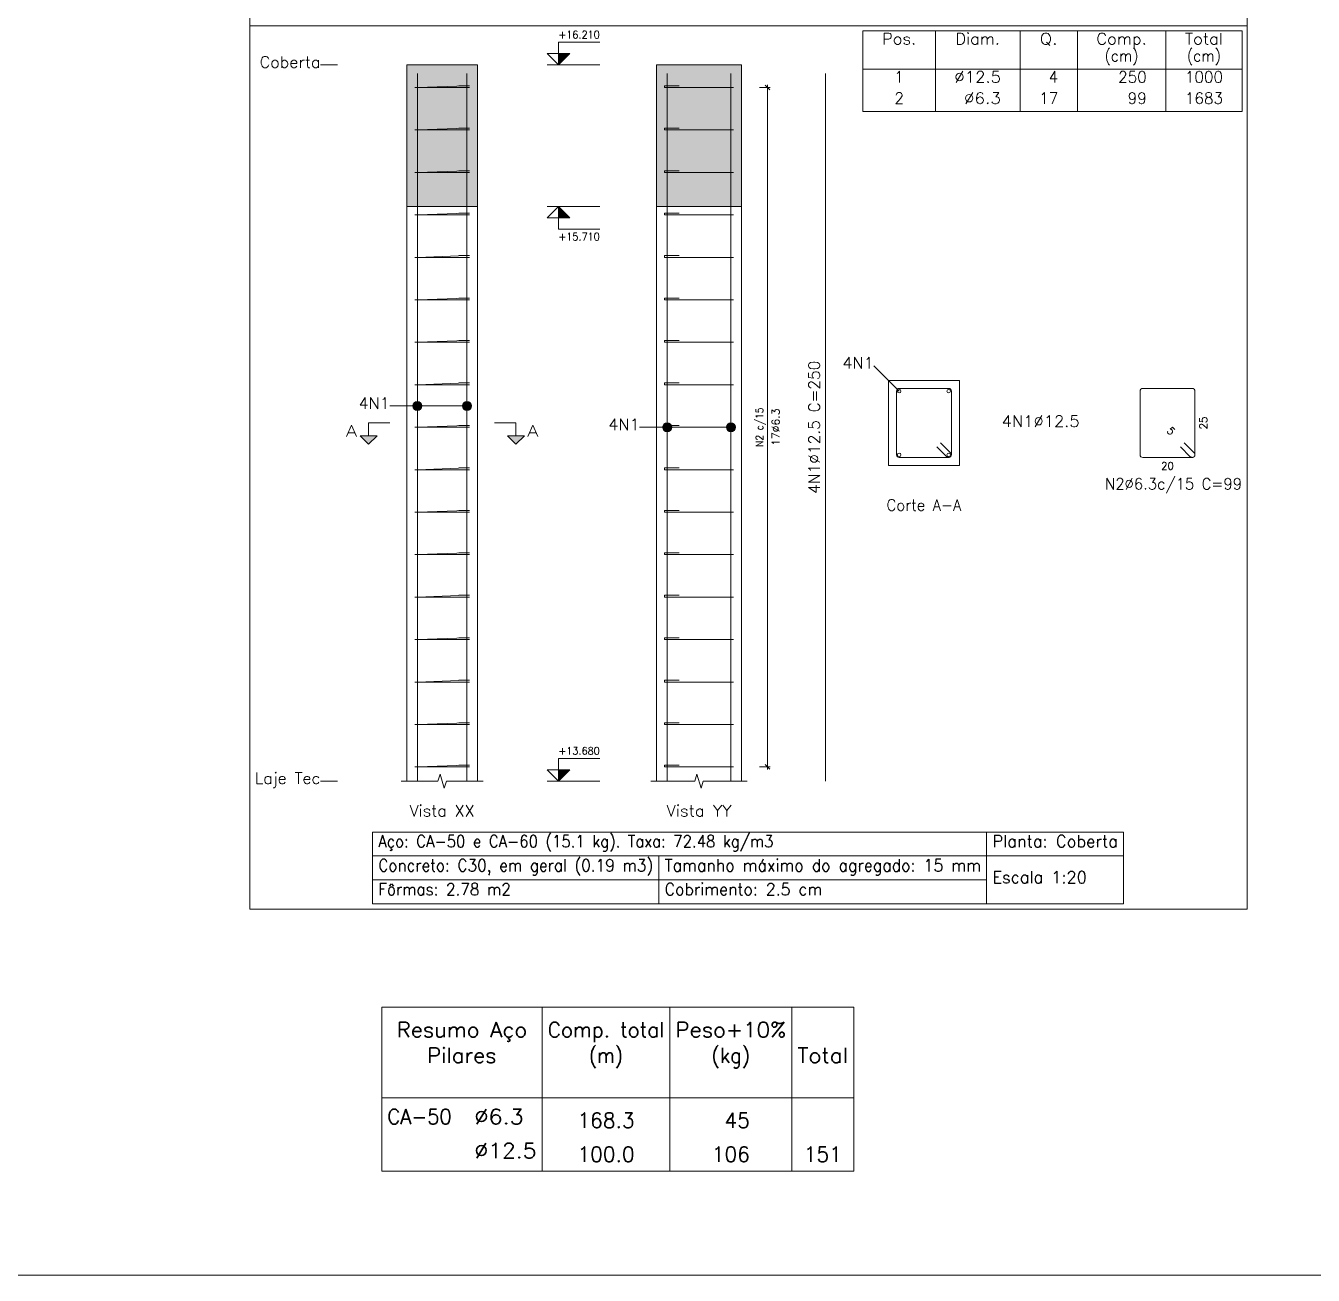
# Model space of a CAD drawing. Header units: millimetres. Extents: x 0 to 84, y 0 to 59.4.
# Drawn here: x 22.8 to 45.53, y 0 to 22.07 of the extents above; entities that cross this region are included whole.
import ezdxf
from ezdxf.enums import TextEntityAlignment as Align

# ---------------------------------------------------------------- set-up
doc = ezdxf.new("R2010")
doc.units = ezdxf.units.MM
doc.linetypes.add('CYPE_PUNTO', pattern=[0.075, 0, -0.075])
for name, color, linetype, lineweight in [('ARM_LONGITUDINAL_Ø12_5', 51, 'Continuous', 9), ('ARM_TRANSVERSAL_DIMENSOES_DOS_ESTRIBOS', 122, 'Continuous', 0), ('ARM_TRANSVERSAL_REFERENCIA', 106, 'Continuous', 9), ('ARM_TRANSVERSAL_Ø6_3', 32, 'Continuous', 9), ('CORTE_COTAS', 122, 'Continuous', 0), ('CORTE_COTAS_DAS_LAJES', 151, 'Continuous', 0), ('CORTE_COTAS_DAS_PLANTAS', 151, 'Continuous', 0), ('CORTE_LINHAS_DA_TABELA_DE_DADOS_DOS_PILARES', 1, 'Continuous', 9), ('CORTE_LINHAS_DA_TABELA_DE_DETALHE', 7, 'Continuous', 9), ('CORTE_LINHAS_DA_TABELA_DE_QUANTITATIVOS', 1, 'Continuous', 9), ('CORTE_NOMES_DAS_PLANTAS', 106, 'Continuous', 9), ('CORTE_PILAR_DE_CONCRETO', 1, 'Continuous', 9), ('CORTE_PISOS', 8, 'Continuous', 9), ('CORTE_SEGMENTOS_DE_CORTE_DE_SECOES', 12, 'Continuous', 9), ('CORTE_TEXTO_DAS_COTAS', 122, 'Continuous', 0), ('CORTE_TEXTO_DAS_ELEVACOES_DOS_PILARES', 133, 'Continuous', 9), ('CORTE_TEXTOS_DA_TABELA_DE_DADOS_DOS_PILARES', 1, 'Continuous', 9), ('CORTE_TEXTOS_DA_TABELA_DE_QUANTITATIVOS', 1, 'Continuous', 9), ('PILCP_ARM_LONG_LINHAS_DAS_ETIQUETAS_DAS_POSICOES_DE_ARMADURA_LONGITUDINAL', 106, 'Continuous', 9), ('PILCP_ARM_LONG_REFERENCIA', 106, 'Continuous', 9), ('PILCPSECC_ARM_LONG_LINHAS_DAS_ETIQUETAS_DAS_POSICOES_DE_ARMADURA_LONGITUDINAL', 106, 'Continuous', 9), ('PILCPSECC_ARM_LONG_REFERENCIA', 106, 'Continuous', 9), ('QUAD_BORDA', 1, 'Continuous', 20), ('QUAD_LIMITES', 2, 'Continuous', 0), ('SECAO_CONCRETO', 1, 'Continuous', 9), ('SECAO_LINHAS_DE_PROLONGAMENTO_DAS_COTAS', 122, 'CYPE_PUNTO', 0), ('TABELAS', 1, 'Continuous', 0), ('TEXTO_TABELAS', 1, 'Continuous', 0)]:
    doc.layers.add(name, color=color, linetype=linetype, lineweight=lineweight)
doc.styles.add('CYPETXT', font='', dxfattribs={"height": 0.2})
doc.styles.get('CYPETXT').set_extended_font_data('romans')

msp = doc.modelspace()

# ---------------------------------------------------------------- hatches: boundary and pattern name
at = {"layer": 'CORTE_COTAS_DAS_LAJES'}
msp.add_hatch(color=256, dxfattribs=at).paths.add_polyline_path([(32.201, 18.878), (32.401, 18.678), (32.201, 18.678)], flags=0)
at = {"layer": 'CORTE_COTAS_DAS_PLANTAS'}
for points in [[(32.201, 21.378), (32.401, 21.578), (32.201, 21.578)], [(32.201, 8.728), (32.401, 8.928), (32.201, 8.928)]]:
    msp.add_hatch(color=256, dxfattribs=at).paths.add_polyline_path(points, flags=0)
at = {"layer": 'CORTE_PISOS', "true_color": 0xdad7d3}
for points in [[(29.525, 18.878), (30.775, 18.878), (30.775, 21.378), (29.525, 21.378)], [(33.935, 18.878), (35.435, 18.878), (35.435, 21.378), (33.935, 21.378)]]:
    msp.add_hatch(color=254, dxfattribs=at).paths.add_polyline_path(points, flags=0)
at = {"layer": 'CORTE_SEGMENTOS_DE_CORTE_DE_SECOES'}
for points in [[(28.7, 14.828), (29, 14.828), (28.85, 14.678)], [(28.7, 14.828), (29, 14.828), (28.85, 14.678)], [(31.3, 14.828), (31.6, 14.828), (31.45, 14.678)], [(31.3, 14.828), (31.6, 14.828), (31.45, 14.678)]]:
    msp.add_hatch(color=256, dxfattribs=at).paths.add_polyline_path(points, flags=0)
at = {"layer": 'PILCP_ARM_LONG_LINHAS_DAS_ETIQUETAS_DAS_POSICOES_DE_ARMADURA_LONGITUDINAL'}
h = msp.add_hatch(color=256, dxfattribs=at)
edge = h.paths.add_edge_path(flags=0)
edge.add_arc((29.712, 15.353), 0.08, 0, 360)
h = msp.add_hatch(color=256, dxfattribs=at)
edge = h.paths.add_edge_path(flags=0)
edge.add_arc((30.587, 15.353), 0.08, 0, 360)
h = msp.add_hatch(color=256, dxfattribs=at)
edge = h.paths.add_edge_path(flags=0)
edge.add_arc((34.122, 14.978), 0.08, 0, 360)
h = msp.add_hatch(color=256, dxfattribs=at)
edge = h.paths.add_edge_path(flags=0)
edge.add_arc((35.247, 14.978), 0.08, 0, 360)

# ---------------------------------------------------------------- linework, layer by layer
at = {"layer": 'ARM_LONGITUDINAL_Ø12_5'}
for points in [[(29.712, 8.728), (29.712, 21.228)], [(29.712, 8.728), (29.712, 21.228)], [(30.587, 8.728), (30.587, 21.228)], [(30.587, 8.728), (30.587, 21.228)], [(34.122, 8.728), (34.122, 21.228)], [(34.122, 8.728), (34.122, 21.228)], [(35.247, 8.728), (35.247, 21.228)], [(35.247, 8.728), (35.247, 21.228)], [(36.917, 8.728), (36.917, 21.228)]]:
    msp.add_lwpolyline(points, dxfattribs=at)
for centre in [(38.219, 15.615), (39.093, 15.615), (38.219, 14.491), (39.093, 14.491)]:
    msp.add_circle(centre, 0.0312, dxfattribs=at)
at = {"layer": 'ARM_TRANSVERSAL_Ø6_3'}
for points in [[(30.377, 20.978), (30.554, 20.978), (30.561, 20.978), (30.569, 20.978), (30.578, 20.978), (30.587, 20.978), (30.596, 20.978), (30.605, 20.978), (30.613, 20.978), (30.62, 20.978), (30.626, 20.978), (30.63, 20.978), (30.633, 20.978), (30.634, 20.978), (30.63, 20.978), (30.62, 20.978), (30.605, 20.978), (30.587, 20.978), (29.712, 20.978), (29.694, 20.978), (29.679, 20.978), (29.669, 20.978), (29.665, 20.978), (29.669, 20.978), (29.679, 20.978), (29.694, 20.978), (29.712, 20.978), (30.587, 21.009), (30.596, 21.009), (30.605, 21.009), (30.613, 21.009), (30.62, 21.009), (30.626, 21.009), (30.63, 21.009), (30.633, 21.009), (30.634, 21.009), (30.633, 21.009), (30.63, 21.009), (30.626, 21.009), (30.62, 21.009), (30.443, 21.009)], [(34.266, 20.978), (34.089, 20.978), (34.083, 20.978), (34.079, 20.978), (34.076, 20.978), (34.075, 20.978), (34.076, 20.978), (34.079, 20.978), (34.083, 20.978), (34.089, 20.978), (34.096, 20.978), (34.104, 20.978), (34.113, 20.978), (34.122, 20.978), (35.247, 20.978), (35.265, 20.978), (35.28, 20.978), (35.29, 20.978), (35.294, 20.978), (35.29, 20.978), (35.28, 20.978), (35.265, 20.978), (35.247, 20.978), (34.122, 20.978), (34.104, 20.978), (34.089, 20.978), (34.079, 20.978), (34.075, 20.978), (34.075, 21.009), (34.076, 21.009), (34.079, 21.009), (34.083, 21.009), (34.089, 21.009), (34.096, 21.009), (34.104, 21.009), (34.113, 21.009), (34.122, 21.009), (34.132, 21.009), (34.14, 21.009), (34.149, 21.009), (34.156, 21.009), (34.332, 21.009)], [(30.377, 20.228), (30.554, 20.228), (30.561, 20.228), (30.569, 20.228), (30.578, 20.228), (30.587, 20.228), (30.596, 20.228), (30.605, 20.228), (30.613, 20.228), (30.62, 20.228), (30.626, 20.228), (30.63, 20.228), (30.633, 20.228), (30.634, 20.228), (30.63, 20.228), (30.62, 20.228), (30.605, 20.228), (30.587, 20.228), (29.712, 20.228), (29.694, 20.228), (29.679, 20.228), (29.669, 20.228), (29.665, 20.228), (29.669, 20.228), (29.679, 20.228), (29.694, 20.228), (29.712, 20.228), (30.587, 20.259), (30.596, 20.259), (30.605, 20.259), (30.613, 20.259), (30.62, 20.259), (30.626, 20.259), (30.63, 20.259), (30.633, 20.259), (30.634, 20.259), (30.633, 20.259), (30.63, 20.259), (30.626, 20.259), (30.62, 20.259), (30.443, 20.259)], [(34.266, 20.228), (34.089, 20.228), (34.083, 20.228), (34.079, 20.228), (34.076, 20.228), (34.075, 20.228), (34.076, 20.228), (34.079, 20.228), (34.083, 20.228), (34.089, 20.228), (34.096, 20.228), (34.104, 20.228), (34.113, 20.228), (34.122, 20.228), (35.247, 20.228), (35.265, 20.228), (35.28, 20.228), (35.29, 20.228), (35.294, 20.228), (35.29, 20.228), (35.28, 20.228), (35.265, 20.228), (35.247, 20.228), (34.122, 20.228), (34.104, 20.228), (34.089, 20.228), (34.079, 20.228), (34.075, 20.228), (34.075, 20.259), (34.076, 20.259), (34.079, 20.259), (34.083, 20.259), (34.089, 20.259), (34.096, 20.259), (34.104, 20.259), (34.113, 20.259), (34.122, 20.259), (34.132, 20.259), (34.14, 20.259), (34.149, 20.259), (34.156, 20.259), (34.332, 20.259)], [(30.377, 19.478), (30.554, 19.478), (30.561, 19.478), (30.569, 19.478), (30.578, 19.478), (30.587, 19.478), (30.596, 19.478), (30.605, 19.478), (30.613, 19.478), (30.62, 19.478), (30.626, 19.478), (30.63, 19.478), (30.633, 19.478), (30.634, 19.478), (30.63, 19.478), (30.62, 19.478), (30.605, 19.478), (30.587, 19.478), (29.712, 19.478), (29.694, 19.478), (29.679, 19.478), (29.669, 19.478), (29.665, 19.478), (29.669, 19.478), (29.679, 19.478), (29.694, 19.478), (29.712, 19.478), (30.587, 19.509), (30.596, 19.509), (30.605, 19.509), (30.613, 19.509), (30.62, 19.509), (30.626, 19.509), (30.63, 19.509), (30.633, 19.509), (30.634, 19.509), (30.633, 19.509), (30.63, 19.509), (30.626, 19.509), (30.62, 19.509), (30.443, 19.509)], [(34.266, 19.478), (34.089, 19.478), (34.083, 19.478), (34.079, 19.478), (34.076, 19.478), (34.075, 19.478), (34.076, 19.478), (34.079, 19.478), (34.083, 19.478), (34.089, 19.478), (34.096, 19.478), (34.104, 19.478), (34.113, 19.478), (34.122, 19.478), (35.247, 19.478), (35.265, 19.478), (35.28, 19.478), (35.29, 19.478), (35.294, 19.478), (35.29, 19.478), (35.28, 19.478), (35.265, 19.478), (35.247, 19.478), (34.122, 19.478), (34.104, 19.478), (34.089, 19.478), (34.079, 19.478), (34.075, 19.478), (34.075, 19.509), (34.076, 19.509), (34.079, 19.509), (34.083, 19.509), (34.089, 19.509), (34.096, 19.509), (34.104, 19.509), (34.113, 19.509), (34.122, 19.509), (34.132, 19.509), (34.14, 19.509), (34.149, 19.509), (34.156, 19.509), (34.332, 19.509)], [(30.377, 18.728), (30.554, 18.728), (30.561, 18.728), (30.569, 18.728), (30.578, 18.728), (30.587, 18.728), (30.596, 18.728), (30.605, 18.728), (30.613, 18.728), (30.62, 18.728), (30.626, 18.728), (30.63, 18.728), (30.633, 18.728), (30.634, 18.728), (30.63, 18.728), (30.62, 18.728), (30.605, 18.728), (30.587, 18.728), (29.712, 18.728), (29.694, 18.728), (29.679, 18.728), (29.669, 18.728), (29.665, 18.728), (29.669, 18.728), (29.679, 18.728), (29.694, 18.728), (29.712, 18.728), (30.587, 18.759), (30.596, 18.759), (30.605, 18.759), (30.613, 18.759), (30.62, 18.759), (30.626, 18.759), (30.63, 18.759), (30.633, 18.759), (30.634, 18.759), (30.633, 18.759), (30.63, 18.759), (30.626, 18.759), (30.62, 18.759), (30.443, 18.759)], [(34.266, 18.728), (34.089, 18.728), (34.083, 18.728), (34.079, 18.728), (34.076, 18.728), (34.075, 18.728), (34.076, 18.728), (34.079, 18.728), (34.083, 18.728), (34.089, 18.728), (34.096, 18.728), (34.104, 18.728), (34.113, 18.728), (34.122, 18.728), (35.247, 18.728), (35.265, 18.728), (35.28, 18.728), (35.29, 18.728), (35.294, 18.728), (35.29, 18.728), (35.28, 18.728), (35.265, 18.728), (35.247, 18.728), (34.122, 18.728), (34.104, 18.728), (34.089, 18.728), (34.079, 18.728), (34.075, 18.728), (34.075, 18.759), (34.076, 18.759), (34.079, 18.759), (34.083, 18.759), (34.089, 18.759), (34.096, 18.759), (34.104, 18.759), (34.113, 18.759), (34.122, 18.759), (34.132, 18.759), (34.14, 18.759), (34.149, 18.759), (34.156, 18.759), (34.332, 18.759)], [(30.377, 17.978), (30.554, 17.978), (30.561, 17.978), (30.569, 17.978), (30.578, 17.978), (30.587, 17.978), (30.596, 17.978), (30.605, 17.978), (30.613, 17.978), (30.62, 17.978), (30.626, 17.978), (30.63, 17.978), (30.633, 17.978), (30.634, 17.978), (30.63, 17.978), (30.62, 17.978), (30.605, 17.978), (30.587, 17.978), (29.712, 17.978), (29.694, 17.978), (29.679, 17.978), (29.669, 17.978), (29.665, 17.978), (29.669, 17.978), (29.679, 17.978), (29.694, 17.978), (29.712, 17.978), (30.587, 18.009), (30.596, 18.009), (30.605, 18.009), (30.613, 18.009), (30.62, 18.009), (30.626, 18.009), (30.63, 18.009), (30.633, 18.009), (30.634, 18.009), (30.633, 18.009), (30.63, 18.009), (30.626, 18.009), (30.62, 18.009), (30.443, 18.009)], [(34.266, 17.978), (34.089, 17.978), (34.083, 17.978), (34.079, 17.978), (34.076, 17.978), (34.075, 17.978), (34.076, 17.978), (34.079, 17.978), (34.083, 17.978), (34.089, 17.978), (34.096, 17.978), (34.104, 17.978), (34.113, 17.978), (34.122, 17.978), (35.247, 17.978), (35.265, 17.978), (35.28, 17.978), (35.29, 17.978), (35.294, 17.978), (35.29, 17.978), (35.28, 17.978), (35.265, 17.978), (35.247, 17.978), (34.122, 17.978), (34.104, 17.978), (34.089, 17.978), (34.079, 17.978), (34.075, 17.978), (34.075, 18.009), (34.076, 18.009), (34.079, 18.009), (34.083, 18.009), (34.089, 18.009), (34.096, 18.009), (34.104, 18.009), (34.113, 18.009), (34.122, 18.009), (34.132, 18.009), (34.14, 18.009), (34.149, 18.009), (34.156, 18.009), (34.332, 18.009)], [(30.377, 17.228), (30.554, 17.228), (30.561, 17.228), (30.569, 17.228), (30.578, 17.228), (30.587, 17.228), (30.596, 17.228), (30.605, 17.228), (30.613, 17.228), (30.62, 17.228), (30.626, 17.228), (30.63, 17.228), (30.633, 17.228), (30.634, 17.228), (30.63, 17.228), (30.62, 17.228), (30.605, 17.228), (30.587, 17.228), (29.712, 17.228), (29.694, 17.228), (29.679, 17.228), (29.669, 17.228), (29.665, 17.228), (29.669, 17.228), (29.679, 17.228), (29.694, 17.228), (29.712, 17.228), (30.587, 17.259), (30.596, 17.259), (30.605, 17.259), (30.613, 17.259), (30.62, 17.259), (30.626, 17.259), (30.63, 17.259), (30.633, 17.259), (30.634, 17.259), (30.633, 17.259), (30.63, 17.259), (30.626, 17.259), (30.62, 17.259), (30.443, 17.259)], [(34.266, 17.228), (34.089, 17.228), (34.083, 17.228), (34.079, 17.228), (34.076, 17.228), (34.075, 17.228), (34.076, 17.228), (34.079, 17.228), (34.083, 17.228), (34.089, 17.228), (34.096, 17.228), (34.104, 17.228), (34.113, 17.228), (34.122, 17.228), (35.247, 17.228), (35.265, 17.228), (35.28, 17.228), (35.29, 17.228), (35.294, 17.228), (35.29, 17.228), (35.28, 17.228), (35.265, 17.228), (35.247, 17.228), (34.122, 17.228), (34.104, 17.228), (34.089, 17.228), (34.079, 17.228), (34.075, 17.228), (34.075, 17.259), (34.076, 17.259), (34.079, 17.259), (34.083, 17.259), (34.089, 17.259), (34.096, 17.259), (34.104, 17.259), (34.113, 17.259), (34.122, 17.259), (34.132, 17.259), (34.14, 17.259), (34.149, 17.259), (34.156, 17.259), (34.332, 17.259)], [(30.377, 16.478), (30.554, 16.478), (30.561, 16.478), (30.569, 16.478), (30.578, 16.478), (30.587, 16.478), (30.596, 16.478), (30.605, 16.478), (30.613, 16.478), (30.62, 16.478), (30.626, 16.478), (30.63, 16.478), (30.633, 16.478), (30.634, 16.478), (30.63, 16.478), (30.62, 16.478), (30.605, 16.478), (30.587, 16.478), (29.712, 16.478), (29.694, 16.478), (29.679, 16.478), (29.669, 16.478), (29.665, 16.478), (29.669, 16.478), (29.679, 16.478), (29.694, 16.478), (29.712, 16.478), (30.587, 16.509), (30.596, 16.509), (30.605, 16.509), (30.613, 16.509), (30.62, 16.509), (30.626, 16.509), (30.63, 16.509), (30.633, 16.509), (30.634, 16.509), (30.633, 16.509), (30.63, 16.509), (30.626, 16.509), (30.62, 16.509), (30.443, 16.509)], [(34.266, 16.478), (34.089, 16.478), (34.083, 16.478), (34.079, 16.478), (34.076, 16.478), (34.075, 16.478), (34.076, 16.478), (34.079, 16.478), (34.083, 16.478), (34.089, 16.478), (34.096, 16.478), (34.104, 16.478), (34.113, 16.478), (34.122, 16.478), (35.247, 16.478), (35.265, 16.478), (35.28, 16.478), (35.29, 16.478), (35.294, 16.478), (35.29, 16.478), (35.28, 16.478), (35.265, 16.478), (35.247, 16.478), (34.122, 16.478), (34.104, 16.478), (34.089, 16.478), (34.079, 16.478), (34.075, 16.478), (34.075, 16.509), (34.076, 16.509), (34.079, 16.509), (34.083, 16.509), (34.089, 16.509), (34.096, 16.509), (34.104, 16.509), (34.113, 16.509), (34.122, 16.509), (34.132, 16.509), (34.14, 16.509), (34.149, 16.509), (34.156, 16.509), (34.332, 16.509)], [(30.377, 15.728), (30.554, 15.728), (30.561, 15.728), (30.569, 15.728), (30.578, 15.728), (30.587, 15.728), (30.596, 15.728), (30.605, 15.728), (30.613, 15.728), (30.62, 15.728), (30.626, 15.728), (30.63, 15.728), (30.633, 15.728), (30.634, 15.728), (30.63, 15.728), (30.62, 15.728), (30.605, 15.728), (30.587, 15.728), (29.712, 15.728), (29.694, 15.728), (29.679, 15.728), (29.669, 15.728), (29.665, 15.728), (29.669, 15.728), (29.679, 15.728), (29.694, 15.728), (29.712, 15.728), (30.587, 15.759), (30.596, 15.759), (30.605, 15.759), (30.613, 15.759), (30.62, 15.759), (30.626, 15.759), (30.63, 15.759), (30.633, 15.759), (30.634, 15.759), (30.633, 15.759), (30.63, 15.759), (30.626, 15.759), (30.62, 15.759), (30.443, 15.759)], [(34.266, 15.728), (34.089, 15.728), (34.083, 15.728), (34.079, 15.728), (34.076, 15.728), (34.075, 15.728), (34.076, 15.728), (34.079, 15.728), (34.083, 15.728), (34.089, 15.728), (34.096, 15.728), (34.104, 15.728), (34.113, 15.728), (34.122, 15.728), (35.247, 15.728), (35.265, 15.728), (35.28, 15.728), (35.29, 15.728), (35.294, 15.728), (35.29, 15.728), (35.28, 15.728), (35.265, 15.728), (35.247, 15.728), (34.122, 15.728), (34.104, 15.728), (34.089, 15.728), (34.079, 15.728), (34.075, 15.728), (34.075, 15.759), (34.076, 15.759), (34.079, 15.759), (34.083, 15.759), (34.089, 15.759), (34.096, 15.759), (34.104, 15.759), (34.113, 15.759), (34.122, 15.759), (34.132, 15.759), (34.14, 15.759), (34.149, 15.759), (34.156, 15.759), (34.332, 15.759)], [(38.883, 14.634), (39.06, 14.457), (39.067, 14.452), (39.075, 14.447), (39.084, 14.445), (39.093, 14.444), (39.102, 14.445), (39.111, 14.447), (39.119, 14.452), (39.126, 14.457), (39.132, 14.465), (39.137, 14.473), (39.139, 14.481), (39.14, 14.491), (39.14, 15.615), (39.137, 15.633), (39.126, 15.648), (39.111, 15.659), (39.093, 15.662), (38.219, 15.662), (38.201, 15.659), (38.185, 15.648), (38.175, 15.633), (38.172, 15.615), (38.172, 14.491), (38.175, 14.473), (38.185, 14.457), (38.201, 14.447), (38.219, 14.444), (39.093, 14.444), (39.102, 14.445), (39.111, 14.447), (39.119, 14.452), (39.126, 14.457), (39.132, 14.465), (39.137, 14.473), (39.139, 14.481), (39.14, 14.491), (39.139, 14.5), (39.137, 14.509), (39.132, 14.517), (39.126, 14.524), (38.95, 14.701)], [(43.183, 14.634), (43.359, 14.457), (43.367, 14.452), (43.375, 14.447), (43.383, 14.445), (43.393, 14.444), (43.402, 14.445), (43.411, 14.447), (43.419, 14.452), (43.426, 14.457), (43.432, 14.465), (43.436, 14.473), (43.439, 14.481), (43.44, 14.491), (43.44, 15.615), (43.436, 15.633), (43.426, 15.648), (43.411, 15.659), (43.393, 15.662), (42.518, 15.662), (42.5, 15.659), (42.485, 15.648), (42.475, 15.633), (42.471, 15.615), (42.471, 14.491), (42.475, 14.473), (42.485, 14.457), (42.5, 14.447), (42.518, 14.444), (43.393, 14.444), (43.402, 14.445), (43.411, 14.447), (43.419, 14.452), (43.426, 14.457), (43.432, 14.465), (43.436, 14.473), (43.439, 14.481), (43.44, 14.491), (43.439, 14.5), (43.436, 14.509), (43.432, 14.517), (43.426, 14.524), (43.249, 14.701)], [(30.377, 14.978), (30.554, 14.978), (30.561, 14.978), (30.569, 14.978), (30.578, 14.978), (30.587, 14.978), (30.596, 14.978), (30.605, 14.978), (30.613, 14.978), (30.62, 14.978), (30.626, 14.978), (30.63, 14.978), (30.633, 14.978), (30.634, 14.978), (30.63, 14.978), (30.62, 14.978), (30.605, 14.978), (30.587, 14.978), (29.712, 14.978), (29.694, 14.978), (29.679, 14.978), (29.669, 14.978), (29.665, 14.978), (29.669, 14.978), (29.679, 14.978), (29.694, 14.978), (29.712, 14.978), (30.587, 15.009), (30.596, 15.009), (30.605, 15.009), (30.613, 15.009), (30.62, 15.009), (30.626, 15.009), (30.63, 15.009), (30.633, 15.009), (30.634, 15.009), (30.633, 15.009), (30.63, 15.009), (30.626, 15.009), (30.62, 15.009), (30.443, 15.009)], [(34.266, 14.978), (34.089, 14.978), (34.083, 14.978), (34.079, 14.978), (34.076, 14.978), (34.075, 14.978), (34.076, 14.978), (34.079, 14.978), (34.083, 14.978), (34.089, 14.978), (34.096, 14.978), (34.104, 14.978), (34.113, 14.978), (34.122, 14.978), (35.247, 14.978), (35.265, 14.978), (35.28, 14.978), (35.29, 14.978), (35.294, 14.978), (35.29, 14.978), (35.28, 14.978), (35.265, 14.978), (35.247, 14.978), (34.122, 14.978), (34.104, 14.978), (34.089, 14.978), (34.079, 14.978), (34.075, 14.978), (34.075, 15.009), (34.076, 15.009), (34.079, 15.009), (34.083, 15.009), (34.089, 15.009), (34.096, 15.009), (34.104, 15.009), (34.113, 15.009), (34.122, 15.009), (34.132, 15.009), (34.14, 15.009), (34.149, 15.009), (34.156, 15.009), (34.332, 15.009)], [(30.377, 14.228), (30.554, 14.228), (30.561, 14.228), (30.569, 14.228), (30.578, 14.228), (30.587, 14.228), (30.596, 14.228), (30.605, 14.228), (30.613, 14.228), (30.62, 14.228), (30.626, 14.228), (30.63, 14.228), (30.633, 14.228), (30.634, 14.228), (30.63, 14.228), (30.62, 14.228), (30.605, 14.228), (30.587, 14.228), (29.712, 14.228), (29.694, 14.228), (29.679, 14.228), (29.669, 14.228), (29.665, 14.228), (29.669, 14.228), (29.679, 14.228), (29.694, 14.228), (29.712, 14.228), (30.587, 14.259), (30.596, 14.259), (30.605, 14.259), (30.613, 14.259), (30.62, 14.259), (30.626, 14.259), (30.63, 14.259), (30.633, 14.259), (30.634, 14.259), (30.633, 14.259), (30.63, 14.259), (30.626, 14.259), (30.62, 14.259), (30.443, 14.259)], [(34.266, 14.228), (34.089, 14.228), (34.083, 14.228), (34.079, 14.228), (34.076, 14.228), (34.075, 14.228), (34.076, 14.228), (34.079, 14.228), (34.083, 14.228), (34.089, 14.228), (34.096, 14.228), (34.104, 14.228), (34.113, 14.228), (34.122, 14.228), (35.247, 14.228), (35.265, 14.228), (35.28, 14.228), (35.29, 14.228), (35.294, 14.228), (35.29, 14.228), (35.28, 14.228), (35.265, 14.228), (35.247, 14.228), (34.122, 14.228), (34.104, 14.228), (34.089, 14.228), (34.079, 14.228), (34.075, 14.228), (34.075, 14.259), (34.076, 14.259), (34.079, 14.259), (34.083, 14.259), (34.089, 14.259), (34.096, 14.259), (34.104, 14.259), (34.113, 14.259), (34.122, 14.259), (34.132, 14.259), (34.14, 14.259), (34.149, 14.259), (34.156, 14.259), (34.332, 14.259)], [(30.377, 13.478), (30.554, 13.478), (30.561, 13.478), (30.569, 13.478), (30.578, 13.478), (30.587, 13.478), (30.596, 13.478), (30.605, 13.478), (30.613, 13.478), (30.62, 13.478), (30.626, 13.478), (30.63, 13.478), (30.633, 13.478), (30.634, 13.478), (30.63, 13.478), (30.62, 13.478), (30.605, 13.478), (30.587, 13.478), (29.712, 13.478), (29.694, 13.478), (29.679, 13.478), (29.669, 13.478), (29.665, 13.478), (29.669, 13.478), (29.679, 13.478), (29.694, 13.478), (29.712, 13.478), (30.587, 13.509), (30.596, 13.509), (30.605, 13.509), (30.613, 13.509), (30.62, 13.509), (30.626, 13.509), (30.63, 13.509), (30.633, 13.509), (30.634, 13.509), (30.633, 13.509), (30.63, 13.509), (30.626, 13.509), (30.62, 13.509), (30.443, 13.509)], [(34.266, 13.478), (34.089, 13.478), (34.083, 13.478), (34.079, 13.478), (34.076, 13.478), (34.075, 13.478), (34.076, 13.478), (34.079, 13.478), (34.083, 13.478), (34.089, 13.478), (34.096, 13.478), (34.104, 13.478), (34.113, 13.478), (34.122, 13.478), (35.247, 13.478), (35.265, 13.478), (35.28, 13.478), (35.29, 13.478), (35.294, 13.478), (35.29, 13.478), (35.28, 13.478), (35.265, 13.478), (35.247, 13.478), (34.122, 13.478), (34.104, 13.478), (34.089, 13.478), (34.079, 13.478), (34.075, 13.478), (34.075, 13.509), (34.076, 13.509), (34.079, 13.509), (34.083, 13.509), (34.089, 13.509), (34.096, 13.509), (34.104, 13.509), (34.113, 13.509), (34.122, 13.509), (34.132, 13.509), (34.14, 13.509), (34.149, 13.509), (34.156, 13.509), (34.332, 13.509)], [(30.377, 12.728), (30.554, 12.728), (30.561, 12.728), (30.569, 12.728), (30.578, 12.728), (30.587, 12.728), (30.596, 12.728), (30.605, 12.728), (30.613, 12.728), (30.62, 12.728), (30.626, 12.728), (30.63, 12.728), (30.633, 12.728), (30.634, 12.728), (30.63, 12.728), (30.62, 12.728), (30.605, 12.728), (30.587, 12.728), (29.712, 12.728), (29.694, 12.728), (29.679, 12.728), (29.669, 12.728), (29.665, 12.728), (29.669, 12.728), (29.679, 12.728), (29.694, 12.728), (29.712, 12.728), (30.587, 12.759), (30.596, 12.759), (30.605, 12.759), (30.613, 12.759), (30.62, 12.759), (30.626, 12.759), (30.63, 12.759), (30.633, 12.759), (30.634, 12.759), (30.633, 12.759), (30.63, 12.759), (30.626, 12.759), (30.62, 12.759), (30.443, 12.759)], [(34.266, 12.728), (34.089, 12.728), (34.083, 12.728), (34.079, 12.728), (34.076, 12.728), (34.075, 12.728), (34.076, 12.728), (34.079, 12.728), (34.083, 12.728), (34.089, 12.728), (34.096, 12.728), (34.104, 12.728), (34.113, 12.728), (34.122, 12.728), (35.247, 12.728), (35.265, 12.728), (35.28, 12.728), (35.29, 12.728), (35.294, 12.728), (35.29, 12.728), (35.28, 12.728), (35.265, 12.728), (35.247, 12.728), (34.122, 12.728), (34.104, 12.728), (34.089, 12.728), (34.079, 12.728), (34.075, 12.728), (34.075, 12.759), (34.076, 12.759), (34.079, 12.759), (34.083, 12.759), (34.089, 12.759), (34.096, 12.759), (34.104, 12.759), (34.113, 12.759), (34.122, 12.759), (34.132, 12.759), (34.14, 12.759), (34.149, 12.759), (34.156, 12.759), (34.332, 12.759)], [(30.377, 11.978), (30.554, 11.978), (30.561, 11.978), (30.569, 11.978), (30.578, 11.978), (30.587, 11.978), (30.596, 11.978), (30.605, 11.978), (30.613, 11.978), (30.62, 11.978), (30.626, 11.978), (30.63, 11.978), (30.633, 11.978), (30.634, 11.978), (30.63, 11.978), (30.62, 11.978), (30.605, 11.978), (30.587, 11.978), (29.712, 11.978), (29.694, 11.978), (29.679, 11.978), (29.669, 11.978), (29.665, 11.978), (29.669, 11.978), (29.679, 11.978), (29.694, 11.978), (29.712, 11.978), (30.587, 12.009), (30.596, 12.009), (30.605, 12.009), (30.613, 12.009), (30.62, 12.009), (30.626, 12.009), (30.63, 12.009), (30.633, 12.009), (30.634, 12.009), (30.633, 12.009), (30.63, 12.009), (30.626, 12.009), (30.62, 12.009), (30.443, 12.009)], [(34.266, 11.978), (34.089, 11.978), (34.083, 11.978), (34.079, 11.978), (34.076, 11.978), (34.075, 11.978), (34.076, 11.978), (34.079, 11.978), (34.083, 11.978), (34.089, 11.978), (34.096, 11.978), (34.104, 11.978), (34.113, 11.978), (34.122, 11.978), (35.247, 11.978), (35.265, 11.978), (35.28, 11.978), (35.29, 11.978), (35.294, 11.978), (35.29, 11.978), (35.28, 11.978), (35.265, 11.978), (35.247, 11.978), (34.122, 11.978), (34.104, 11.978), (34.089, 11.978), (34.079, 11.978), (34.075, 11.978), (34.075, 12.009), (34.076, 12.009), (34.079, 12.009), (34.083, 12.009), (34.089, 12.009), (34.096, 12.009), (34.104, 12.009), (34.113, 12.009), (34.122, 12.009), (34.132, 12.009), (34.14, 12.009), (34.149, 12.009), (34.156, 12.009), (34.332, 12.009)], [(30.377, 11.228), (30.554, 11.228), (30.561, 11.228), (30.569, 11.228), (30.578, 11.228), (30.587, 11.228), (30.596, 11.228), (30.605, 11.228), (30.613, 11.228), (30.62, 11.228), (30.626, 11.228), (30.63, 11.228), (30.633, 11.228), (30.634, 11.228), (30.63, 11.228), (30.62, 11.228), (30.605, 11.228), (30.587, 11.228), (29.712, 11.228), (29.694, 11.228), (29.679, 11.228), (29.669, 11.228), (29.665, 11.228), (29.669, 11.228), (29.679, 11.228), (29.694, 11.228), (29.712, 11.228), (30.587, 11.259), (30.596, 11.259), (30.605, 11.259), (30.613, 11.259), (30.62, 11.259), (30.626, 11.259), (30.63, 11.259), (30.633, 11.259), (30.634, 11.259), (30.633, 11.259), (30.63, 11.259), (30.626, 11.259), (30.62, 11.259), (30.443, 11.259)], [(34.266, 11.228), (34.089, 11.228), (34.083, 11.228), (34.079, 11.228), (34.076, 11.228), (34.075, 11.228), (34.076, 11.228), (34.079, 11.228), (34.083, 11.228), (34.089, 11.228), (34.096, 11.228), (34.104, 11.228), (34.113, 11.228), (34.122, 11.228), (35.247, 11.228), (35.265, 11.228), (35.28, 11.228), (35.29, 11.228), (35.294, 11.228), (35.29, 11.228), (35.28, 11.228), (35.265, 11.228), (35.247, 11.228), (34.122, 11.228), (34.104, 11.228), (34.089, 11.228), (34.079, 11.228), (34.075, 11.228), (34.075, 11.259), (34.076, 11.259), (34.079, 11.259), (34.083, 11.259), (34.089, 11.259), (34.096, 11.259), (34.104, 11.259), (34.113, 11.259), (34.122, 11.259), (34.132, 11.259), (34.14, 11.259), (34.149, 11.259), (34.156, 11.259), (34.332, 11.259)], [(30.377, 10.478), (30.554, 10.478), (30.561, 10.478), (30.569, 10.478), (30.578, 10.478), (30.587, 10.478), (30.596, 10.478), (30.605, 10.478), (30.613, 10.478), (30.62, 10.478), (30.626, 10.478), (30.63, 10.478), (30.633, 10.478), (30.634, 10.478), (30.63, 10.478), (30.62, 10.478), (30.605, 10.478), (30.587, 10.478), (29.712, 10.478), (29.694, 10.478), (29.679, 10.478), (29.669, 10.478), (29.665, 10.478), (29.669, 10.478), (29.679, 10.478), (29.694, 10.478), (29.712, 10.478), (30.587, 10.509), (30.596, 10.509), (30.605, 10.509), (30.613, 10.509), (30.62, 10.509), (30.626, 10.509), (30.63, 10.509), (30.633, 10.509), (30.634, 10.509), (30.633, 10.509), (30.63, 10.509), (30.626, 10.509), (30.62, 10.509), (30.443, 10.509)], [(34.266, 10.478), (34.089, 10.478), (34.083, 10.478), (34.079, 10.478), (34.076, 10.478), (34.075, 10.478), (34.076, 10.478), (34.079, 10.478), (34.083, 10.478), (34.089, 10.478), (34.096, 10.478), (34.104, 10.478), (34.113, 10.478), (34.122, 10.478), (35.247, 10.478), (35.265, 10.478), (35.28, 10.478), (35.29, 10.478), (35.294, 10.478), (35.29, 10.478), (35.28, 10.478), (35.265, 10.478), (35.247, 10.478), (34.122, 10.478), (34.104, 10.478), (34.089, 10.478), (34.079, 10.478), (34.075, 10.478), (34.075, 10.509), (34.076, 10.509), (34.079, 10.509), (34.083, 10.509), (34.089, 10.509), (34.096, 10.509), (34.104, 10.509), (34.113, 10.509), (34.122, 10.509), (34.132, 10.509), (34.14, 10.509), (34.149, 10.509), (34.156, 10.509), (34.332, 10.509)], [(30.377, 9.728), (30.554, 9.728), (30.561, 9.728), (30.569, 9.728), (30.578, 9.728), (30.587, 9.728), (30.596, 9.728), (30.605, 9.728), (30.613, 9.728), (30.62, 9.728), (30.626, 9.728), (30.63, 9.728), (30.633, 9.728), (30.634, 9.728), (30.63, 9.728), (30.62, 9.728), (30.605, 9.728), (30.587, 9.728), (29.712, 9.728), (29.694, 9.728), (29.679, 9.728), (29.669, 9.728), (29.665, 9.728), (29.669, 9.728), (29.679, 9.728), (29.694, 9.728), (29.712, 9.728), (30.587, 9.759), (30.596, 9.759), (30.605, 9.759), (30.613, 9.759), (30.62, 9.759), (30.626, 9.759), (30.63, 9.759), (30.633, 9.759), (30.634, 9.759), (30.633, 9.759), (30.63, 9.759), (30.626, 9.759), (30.62, 9.759), (30.443, 9.759)], [(34.266, 9.728), (34.089, 9.728), (34.083, 9.728), (34.079, 9.728), (34.076, 9.728), (34.075, 9.728), (34.076, 9.728), (34.079, 9.728), (34.083, 9.728), (34.089, 9.728), (34.096, 9.728), (34.104, 9.728), (34.113, 9.728), (34.122, 9.728), (35.247, 9.728), (35.265, 9.728), (35.28, 9.728), (35.29, 9.728), (35.294, 9.728), (35.29, 9.728), (35.28, 9.728), (35.265, 9.728), (35.247, 9.728), (34.122, 9.728), (34.104, 9.728), (34.089, 9.728), (34.079, 9.728), (34.075, 9.728), (34.075, 9.759), (34.076, 9.759), (34.079, 9.759), (34.083, 9.759), (34.089, 9.759), (34.096, 9.759), (34.104, 9.759), (34.113, 9.759), (34.122, 9.759), (34.132, 9.759), (34.14, 9.759), (34.149, 9.759), (34.156, 9.759), (34.332, 9.759)], [(30.377, 8.978), (30.554, 8.978), (30.561, 8.978), (30.569, 8.978), (30.578, 8.978), (30.587, 8.978), (30.596, 8.978), (30.605, 8.978), (30.613, 8.978), (30.62, 8.978), (30.626, 8.978), (30.63, 8.978), (30.633, 8.978), (30.634, 8.978), (30.63, 8.978), (30.62, 8.978), (30.605, 8.978), (30.587, 8.978), (29.712, 8.978), (29.694, 8.978), (29.679, 8.978), (29.669, 8.978), (29.665, 8.978), (29.669, 8.978), (29.679, 8.978), (29.694, 8.978), (29.712, 8.978), (30.587, 9.009), (30.596, 9.009), (30.605, 9.009), (30.613, 9.009), (30.62, 9.009), (30.626, 9.009), (30.63, 9.009), (30.633, 9.009), (30.634, 9.009), (30.633, 9.009), (30.63, 9.009), (30.626, 9.009), (30.62, 9.009), (30.443, 9.009)], [(34.266, 8.978), (34.089, 8.978), (34.083, 8.978), (34.079, 8.978), (34.076, 8.978), (34.075, 8.978), (34.076, 8.978), (34.079, 8.978), (34.083, 8.978), (34.089, 8.978), (34.096, 8.978), (34.104, 8.978), (34.113, 8.978), (34.122, 8.978), (35.247, 8.978), (35.265, 8.978), (35.28, 8.978), (35.29, 8.978), (35.294, 8.978), (35.29, 8.978), (35.28, 8.978), (35.265, 8.978), (35.247, 8.978), (34.122, 8.978), (34.104, 8.978), (34.089, 8.978), (34.079, 8.978), (34.075, 8.978), (34.075, 9.009), (34.076, 9.009), (34.079, 9.009), (34.083, 9.009), (34.089, 9.009), (34.096, 9.009), (34.104, 9.009), (34.113, 9.009), (34.122, 9.009), (34.132, 9.009), (34.14, 9.009), (34.149, 9.009), (34.156, 9.009), (34.332, 9.009)]]:
    msp.add_lwpolyline(points, dxfattribs=at)
at = {"layer": 'CORTE_COTAS'}
for p, q in [((35.751, 20.978), (35.943, 20.978)), ((35.935, 20.938), (35.855, 21.018)), ((35.895, 20.978), (35.895, 21.026)), ((35.895, 8.978), (35.895, 20.978)), ((35.751, 8.978), (35.943, 8.978)), ((35.935, 8.938), (35.855, 9.018)), ((35.895, 8.93), (35.895, 8.978))]:
    msp.add_line(p, q, dxfattribs=at)
at = {"layer": 'CORTE_COTAS_DAS_LAJES'}
msp.add_line((32.001, 18.878), (32.933, 18.878), dxfattribs=at)
for points in [[(32.201, 18.878), (32.001, 18.678), (32.201, 18.678), (32.201, 18.878)], [(32.201, 18.878), (32.401, 18.678), (32.201, 18.678)]]:
    msp.add_lwpolyline(points, close=True, dxfattribs=at)
msp.add_lwpolyline([(32.201, 18.678), (32.201, 18.478), (32.933, 18.478)], dxfattribs=at)
at = {"layer": 'CORTE_COTAS_DAS_PLANTAS'}
for p, q in [((32.001, 21.378), (32.933, 21.378)), ((32.001, 8.728), (32.933, 8.728))]:
    msp.add_line(p, q, dxfattribs=at)
for points in [[(32.201, 21.578), (32.201, 21.778), (32.933, 21.778)], [(32.201, 8.928), (32.201, 9.128), (32.933, 9.128)]]:
    msp.add_lwpolyline(points, dxfattribs=at)
for points in [[(32.201, 21.378), (32.001, 21.578), (32.201, 21.578), (32.201, 21.378)], [(32.201, 21.378), (32.401, 21.578), (32.201, 21.578)], [(32.201, 8.728), (32.001, 8.928), (32.201, 8.928), (32.201, 8.728)], [(32.201, 8.728), (32.401, 8.928), (32.201, 8.928)]]:
    msp.add_lwpolyline(points, close=True, dxfattribs=at)
at = {"layer": 'CORTE_LINHAS_DA_TABELA_DE_DADOS_DOS_PILARES'}
for p, q in [((28.921, 7.828), (42.179, 7.828)), ((28.921, 7.828), (28.921, 6.558)), ((39.762, 7.828), (39.762, 6.558)), ((42.179, 7.828), (42.179, 6.558)), ((28.921, 7.405), (42.179, 7.405)), ((33.975, 7.405), (33.975, 6.558)), ((28.921, 6.981), (39.762, 6.981)), ((28.921, 6.558), (42.179, 6.558))]:
    msp.add_line(p, q, dxfattribs=at)
at = {"layer": 'CORTE_LINHAS_DA_TABELA_DE_DETALHE'}
for p, q in [((26.751, 22.478), (26.751, 6.468)), ((44.361, 22.478), (44.361, 6.468)), ((26.751, 22.068), (44.361, 22.068)), ((26.751, 6.468), (44.361, 6.468))]:
    msp.add_line(p, q, dxfattribs=at)
at = {"layer": 'CORTE_LINHAS_DA_TABELA_DE_QUANTITATIVOS'}
for p, q in [((37.579, 21.978), (44.272, 21.978)), ((37.579, 21.978), (37.579, 20.553)), ((38.857, 21.978), (38.857, 20.553)), ((40.353, 21.978), (40.353, 20.553)), ((41.364, 21.978), (41.364, 20.553)), ((42.926, 21.978), (42.926, 20.553)), ((44.272, 21.978), (44.272, 20.553)), ((37.579, 21.303), (44.272, 21.303)), ((37.579, 20.553), (44.272, 20.553))]:
    msp.add_line(p, q, dxfattribs=at)
at = {"layer": 'CORTE_NOMES_DAS_PLANTAS'}
for p, q in [((28.299, 21.378), (27.999, 21.378)), ((28.299, 8.728), (27.999, 8.728))]:
    msp.add_line(p, q, dxfattribs=at)
at = {"layer": 'CORTE_PILAR_DE_CONCRETO'}
for p, q in [((29.525, 8.728), (29.525, 21.378)), ((29.525, 21.378), (30.775, 21.378)), ((30.775, 8.728), (30.775, 21.378)), ((33.935, 8.728), (33.935, 21.378)), ((33.935, 21.378), (35.435, 21.378)), ((35.435, 8.728), (35.435, 21.378))]:
    msp.add_line(p, q, dxfattribs=at)
for points in [[(29.425, 8.728), (30.075, 8.728), (30.112, 8.853), (30.187, 8.603), (30.225, 8.728), (30.875, 8.728)], [(33.835, 8.728), (34.61, 8.728), (34.647, 8.853), (34.722, 8.603), (34.76, 8.728), (35.535, 8.728)]]:
    msp.add_lwpolyline(points, dxfattribs=at)
at = {"layer": 'CORTE_PISOS', "color": 254, "true_color": 0xdad7d3}
for points in [[(29.525, 18.878), (30.775, 18.878), (30.775, 21.378), (29.525, 21.378)], [(33.935, 18.878), (35.435, 18.878), (35.435, 21.378), (33.935, 21.378)]]:
    msp.add_lwpolyline(points, close=True, dxfattribs=at)
at = {"layer": 'CORTE_SEGMENTOS_DE_CORTE_DE_SECOES'}
for p, q in [((28.85, 15.053), (29.225, 15.053)), ((28.85, 15.053), (28.85, 14.828)), ((28.85, 15.053), (29.225, 15.053)), ((28.85, 15.053), (28.85, 14.828)), ((31.45, 15.053), (31.075, 15.053)), ((31.45, 15.053), (31.075, 15.053)), ((31.45, 15.053), (31.45, 14.828)), ((31.45, 15.053), (31.45, 14.828))]:
    msp.add_line(p, q, dxfattribs=at)
for points in [[(28.7, 14.828), (29, 14.828), (28.85, 14.678)], [(28.7, 14.828), (29, 14.828), (28.85, 14.678)], [(31.3, 14.828), (31.6, 14.828), (31.45, 14.678)], [(31.3, 14.828), (31.6, 14.828), (31.45, 14.678)]]:
    msp.add_lwpolyline(points, close=True, dxfattribs=at)
at = {"layer": 'PILCP_ARM_LONG_LINHAS_DAS_ETIQUETAS_DAS_POSICOES_DE_ARMADURA_LONGITUDINAL'}
for points in [[(30.587, 15.353), (29.225, 15.353)], [(34.122, 14.978), (33.635, 14.978)], [(35.247, 14.978), (33.635, 14.978)]]:
    msp.add_lwpolyline(points, dxfattribs=at)
for centre in [(29.712, 15.353), (30.587, 15.353), (34.122, 14.978), (35.247, 14.978)]:
    msp.add_circle(centre, 0.08, dxfattribs=at)
at = {"layer": 'PILCPSECC_ARM_LONG_LINHAS_DAS_ETIQUETAS_DAS_POSICOES_DE_ARMADURA_LONGITUDINAL'}
msp.add_lwpolyline([(38.219, 15.615), (37.769, 16.065)], dxfattribs=at)
at = {"layer": 'QUAD_BORDA'}
msp.add_lwpolyline([(0, 0), (84, 0), (84, 59.4), (0, 59.4), (0, 0)], close=True, dxfattribs=at)
at = {"layer": 'QUAD_LIMITES'}
msp.add_lwpolyline([(0, 0), (84, 0), (84, 59.4), (0, 59.4), (0, 0)], close=True, dxfattribs=at)
at = {"layer": 'SECAO_CONCRETO'}
msp.add_lwpolyline([(38.031, 14.303), (39.281, 14.303), (39.281, 15.803), (38.031, 15.803), (38.031, 14.303)], close=True, dxfattribs=at)
at = {"layer": 'SECAO_LINHAS_DE_PROLONGAMENTO_DAS_COTAS'}
for p, q in [((39.281, 15.803), (39.281, 15.803)), ((38.031, 14.303), (38.031, 14.303))]:
    msp.add_line(p, q, dxfattribs=at)
msp.add_lwpolyline([(39.281, 14.303), (39.281, 14.303), (39.281, 14.303)], close=True, dxfattribs=at)
at = {"layer": 'TABELAS'}
for p, q in [((31.914, 1.836), (31.914, 4.736)), ((34.17, 1.836), (34.17, 4.736)), ((36.322, 1.836), (36.322, 4.736)), ((29.082, 3.136), (37.418, 3.136))]:
    msp.add_line(p, q, dxfattribs=at)
msp.add_lwpolyline([(29.082, 1.836), (37.418, 1.836), (37.418, 4.736), (29.082, 4.736), (29.082, 1.836)], close=True, dxfattribs=at)

# ---------------------------------------------------------------- texts
at = {"layer": 'ARM_TRANSVERSAL_DIMENSOES_DOS_ESTRIBOS', "style": 'CYPETXT', "width": 0.872274}
for s, height, rotation, p, p2 in [('25', 0.1333, 90, (43.655, 14.941), (43.655, 15.165)), ('5', 0.133, 315, (42.932, 14.904), (43.011, 14.825))]:
    msp.add_text(s, height=height, rotation=rotation, dxfattribs=at).set_placement(p, p2, align=Align.FIT)
msp.add_text('20', height=0.1333, dxfattribs=at).set_placement((42.843, 14.228), (43.067, 14.228), align=Align.FIT)
at = {"layer": 'ARM_TRANSVERSAL_REFERENCIA', "style": 'CYPETXT', "width": 0.820885}
msp.add_text('N2%%c6.3c/15 C=99', height=0.2, dxfattribs=at).set_placement((41.854, 13.878), (44.272, 13.878), align=Align.FIT)
at = {"layer": 'CORTE_COTAS_DAS_LAJES', "style": 'CYPETXT', "width": 0.837784}
msp.add_text('+15.710', height=0.1333, dxfattribs=at).set_placement((32.201, 18.278), (32.933, 18.278), align=Align.FIT)
at = {"layer": 'CORTE_COTAS_DAS_PLANTAS', "style": 'CYPETXT', "width": 0.837784}
for s, p, p2 in [('+16.210', (32.201, 21.845), (32.933, 21.845)), ('+13.680', (32.201, 9.195), (32.933, 9.195))]:
    msp.add_text(s, height=0.1333, dxfattribs=at).set_placement(p, p2, align=Align.FIT)
at = {"layer": 'CORTE_NOMES_DAS_PLANTAS', "style": 'CYPETXT'}
for s, width, p, p2 in [('Coberta', 0.887177, (26.928, 21.328), (27.999, 21.328)), ('Laje Tec', 0.880474, (26.841, 8.678), (27.999, 8.678))]:
    msp.add_text(s, height=0.2, dxfattribs=dict(at, width=width)).set_placement(p, p2, align=Align.FIT)
at = {"layer": 'CORTE_SEGMENTOS_DE_CORTE_DE_SECOES', "style": 'CYPETXT', "width": 1.156502}
for p, p2 in [((28.449, 14.815), (28.65, 14.815)), ((28.449, 14.815), (28.65, 14.815)), ((31.65, 14.815), (31.851, 14.815)), ((31.65, 14.815), (31.851, 14.815))]:
    msp.add_text('A', height=0.2, dxfattribs=at).set_placement(p, p2, align=Align.FIT)
at = {"layer": 'CORTE_TEXTO_DAS_COTAS', "style": 'CYPETXT'}
for s, width, p, p2 in [('N2 c/15', 0.754141, (35.818, 14.632), (35.818, 15.324)), ('17%%c6.3', 0.916327, (36.105, 14.648), (36.105, 15.308))]:
    msp.add_text(s, height=0.1333, rotation=90, dxfattribs=dict(at, width=width)).set_placement(p, p2, align=Align.FIT)
at = {"layer": 'CORTE_TEXTO_DAS_ELEVACOES_DOS_PILARES', "style": 'CYPETXT'}
for s, width, p, p2 in [('Corte A-A', 0.805173, (37.996, 13.504), (39.316, 13.504)), ('Vista XX', 0.88019, (29.575, 8.103), (30.724, 8.103)), ('Vista YY', 0.906294, (34.11, 8.103), (35.259, 8.103))]:
    msp.add_text(s, height=0.2, dxfattribs=dict(at, width=width)).set_placement(p, p2, align=Align.FIT)
at = {"layer": 'CORTE_TEXTOS_DA_TABELA_DE_DADOS_DOS_PILARES', "style": 'CYPETXT'}
for s, width, p, p2 in [('Aço: CA-50 e CA-60 (15.1 kg). Taxa: 72.48 kg/m3', 0.760302, (29.022, 7.558), (35.998, 7.558)), ('Planta: Coberta', 0.845876, (39.864, 7.558), (42.08, 7.558)), ('Concreto: C30, em geral (0.19 m3)', 0.777707, (29.022, 7.134), (33.874, 7.134)), ('Tamanho máximo do agregado: 15 mm', 0.821713, (34.077, 7.134), (39.665, 7.134)), ('Escala 1:20', 0.846622, (39.864, 6.923), (41.531, 6.923)), ('Fôrmas: 2.78 m2', 0.790077, (29.022, 6.711), (31.362, 6.711)), ('Cobrimento: 2.5 cm', 0.814797, (34.077, 6.711), (36.861, 6.711))]:
    msp.add_text(s, height=0.21333, dxfattribs=dict(at, width=width)).set_placement(p, p2, align=Align.FIT)
at = {"layer": 'CORTE_TEXTOS_DA_TABELA_DE_QUANTITATIVOS', "style": 'CYPETXT'}
for s, width, p, p2 in [('Pos.', 0.930057, (37.917, 21.739), (38.519, 21.739)), ('Diam.', 0.924278, (39.212, 21.739), (39.998, 21.739)), ('Q.', 1.025573, (40.699, 21.739), (41.017, 21.739)), ('Comp.', 0.895318, (41.701, 21.739), (42.589, 21.739)), ('Total', 0.935459, (43.263, 21.739), (43.935, 21.739)), ('(cm)', 0.818814, (41.845, 21.439), (42.445, 21.439)), ('(cm)', 0.818814, (43.299, 21.439), (43.899, 21.439)), ('1', 0.872075, (38.134, 21.064), (38.302, 21.064)), ('%%c12.5', 0.925673, (39.194, 21.064), (40.016, 21.064)), ('4', 0.872075, (40.858, 21.064), (41.026, 21.064)), ('250', 0.872075, (42.085, 21.064), (42.589, 21.064)), ('1000', 0.872075, (43.263, 21.064), (43.935, 21.064)), ('2', 0.872075, (38.134, 20.689), (38.302, 20.689)), ('%%c6.3', 0.940522, (39.362, 20.689), (40.016, 20.689)), ('17', 0.872075, (40.69, 20.689), (41.026, 20.689)), ('99', 0.872075, (42.253, 20.689), (42.589, 20.689)), ('1683', 0.872075, (43.263, 20.689), (43.935, 20.689))]:
    msp.add_text(s, height=0.2, dxfattribs=dict(at, width=width)).set_placement(p, p2, align=Align.FIT)
at = {"layer": 'PILCP_ARM_LONG_REFERENCIA', "style": 'CYPETXT', "width": 0.854341}
msp.add_text('4N1%%c12.5 C=250', height=0.2, rotation=90, dxfattribs=at).set_placement((36.817, 13.802), (36.817, 16.154), align=Align.FIT)
at = {"layer": 'PILCP_ARM_LONG_REFERENCIA', "style": 'CYPETXT', "width": 0.925243}
for p, p2 in [((28.673, 15.303), (29.225, 15.303)), ((33.083, 14.928), (33.635, 14.928))]:
    msp.add_text('4N1', height=0.2, dxfattribs=at).set_placement(p, p2, align=Align.FIT)
at = {"layer": 'PILCPSECC_ARM_LONG_REFERENCIA', "style": 'CYPETXT'}
for s, width, p, p2 in [('4N1', 0.925243, (37.217, 16.015), (37.769, 16.015)), ('4N1%%c12.5', 0.925627, (40.03, 14.984), (41.404, 14.984))]:
    msp.add_text(s, height=0.2, dxfattribs=dict(at, width=width)).set_placement(p, p2, align=Align.FIT)
at = {"layer": 'TEXTO_TABELAS', "style": 'CYPETXT'}
for s, height, width, p, p2 in [('Resumo Aço', 0.2667, 0.895546, (29.348, 4.203), (31.648, 4.203)), ('Comp. total', 0.26667, 0.822839, (32.014, 4.203), (34.07, 4.203)), ('Peso+10%', 0.2667, 0.916489, (34.27, 4.203), (36.222, 4.203)), ('Pilares', 0.2667, 0.909451, (29.886, 3.749), (31.11, 3.749)), ('(m)', 0.2667, 0.805297, (32.742, 3.749), (33.342, 3.749)), ('(kg)', 0.2667, 0.827954, (34.904, 3.749), (35.588, 3.749)), ('Total', 0.2667, 0.935673, (36.422, 3.749), (37.318, 3.749)), ('CA-50', 0.2667, 0.813132, (29.182, 2.669), (30.318, 2.669)), ('%%c6.3', 0.2667, 0.940736, (30.718, 2.669), (31.59, 2.669)), ('168.3', 0.2667, 0.869965, (32.538, 2.603), (33.546, 2.603)), ('45', 0.2667, 0.872274, (35.134, 2.603), (35.582, 2.603)), ('%%c12.5', 0.2667, 0.925884, (30.718, 2.069), (31.814, 2.069)), ('100.0', 0.2667, 0.869965, (32.538, 2.003), (33.546, 2.003)), ('106', 0.2667, 0.872274, (34.91, 2.003), (35.582, 2.003)), ('151', 0.2667, 0.872274, (36.534, 2.003), (37.206, 2.003))]:
    msp.add_text(s, height=height, dxfattribs=dict(at, width=width)).set_placement(p, p2, align=Align.FIT)

doc.saveas('drawing.dxf')
